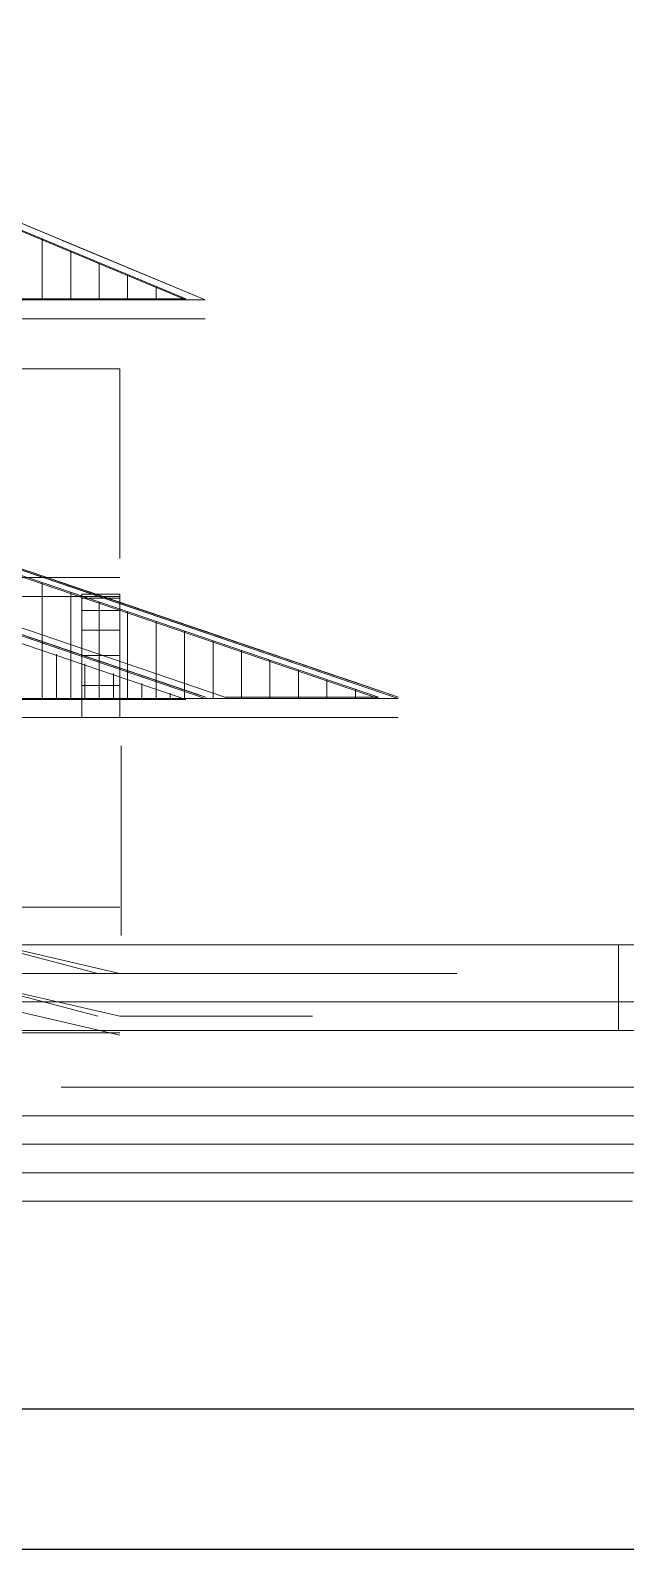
# Model space of a CAD drawing. Header units: millimetres. Extents: x -113526 to 211532, y -79714 to 28306.
# Drawn here: x 84591 to 85676, y -17174 to -14403 of the extents above; entities that cross this region are included whole.
import ezdxf

# ---------------------------------------------------------------- set-up
doc = ezdxf.new("R2010")
doc.units = ezdxf.units.MM
doc.layers.add('填充图样', color=38, linetype='Continuous')

msp = doc.modelspace()

# ---------------------------------------------------------------- linework, layer by layer
at = {"color": 250}
msp.add_line((87797.4, -16917.6), (64799, -16917.6), dxfattribs=at)
at = {"color": 4}
msp.add_line((88053.4, -17173.6), (64160, -17173.6), dxfattribs=at)
at = {"layer": '填充图样', "lineweight": 5, "extrusion": (2e-16, 1, -2e-16)}
for p, q in [((84910.1, -14894.7, 12168.4), (83730.6, -14403.2, 13347.9)), ((84910.1, -14894.7, 14527.5), (83730.6, -14403.2, 13347.9)), ((84910.1, -14929.3, 14527.5), (83560.8, -14929.3, 14527.5)), ((84910.1, -14929.3, 12168.4), (83898.1, -14929.3, 12168.4)), ((84910.1, -14929.3, 12168.4), (84910.1, -14929.3, 14527.5)), ((84754.4, -15020.1, 14371.8), (83405.1, -15020.1, 14371.8)), ((84754.4, -15020.1, 12324.1), (83742.5, -15020.1, 12324.1)), ((84754.4, -15020.1, 12324.1), (84754.4, -15020.1, 14371.8)), ((84910.1, -15621.3, 2948.1), (83742.5, -15223.4, 4127.7)), ((84093.8, -15223.4, 4127.7), (85261.5, -15621.3, 2948.1)), ((83405.1, -15400.7, 14371.8), (84754.4, -15400.7, 14371.8)), ((84754.4, -15400.7, 12324.1), (83742.5, -15400.7, 12324.1)), ((84754.4, -15400.7, 14371.8), (84754.4, -15400.7, 12324.1)), ((84754.4, -15435.3, 14371.8), (83405.1, -15435.3, 14371.8)), ((84754.4, -15435.3, 12324.1), (83742.5, -15435.3, 12324.1)), ((84754.4, -15435.3, 12324.1), (84754.4, -15435.3, 14371.8)), ((84910.1, -15655.9, 8343.2), (80527, -15655.9, 8343.2)), ((84754.4, -15655.9, 14371.8), (83405.1, -15655.9, 14371.8)), ((84079.8, -15655.9, 12324.1), (84754.4, -15655.9, 12324.1)), ((84417.1, -15655.9, 2948.1), (85261.5, -15655.9, 2948.1)), ((84754.4, -15655.9, 12324.1), (84754.4, -15655.9, 12517.6)), ((84754.4, -15655.9, 14371.8), (84754.4, -15655.9, 14178.3)), ((84754.4, -15655.9, 13728.5), (84754.4, -15655.9, 13572.8)), ((84754.4, -15655.9, 12967.4), (84754.4, -15655.9, 13123)), ((84910.1, -15655.9, 8343.2), (84910.1, -15655.9, 5307.2)), ((84910.1, -15655.9, 5307.2), (85261.5, -15655.9, 5307.2)), ((85261.5, -15655.9, 5307.2), (85261.5, -15655.9, 2948.1)), ((84754.4, -16001.8, 14371.8), (83405.1, -16001.8, 14371.8)), ((84079.8, -16001.8, 12324.1), (84754.4, -16001.8, 12324.1)), ((84754.4, -16001.8, 12517.6), (84685.2, -16001.8, 12517.6)), ((84754.4, -16001.8, 14178.3), (84685.2, -16001.8, 14178.3)), ((84754.4, -16001.8, 13123), (84685.2, -16001.8, 13123)), ((84754.4, -16001.8, 12967.4), (84685.2, -16001.8, 12967.4)), ((84754.4, -16001.8, 13728.5), (84685.2, -16001.8, 13728.5)), ((84754.4, -16001.8, 13572.8), (84685.2, -16001.8, 13572.8)), ((84754.4, -16001.8, 12324.1), (84754.4, -16001.8, 12517.6)), ((84754.4, -16001.8, 14371.8), (84754.4, -16001.8, 14178.3)), ((84754.4, -16001.8, 13728.5), (84754.4, -16001.8, 13572.8)), ((84754.4, -16001.8, 12967.4), (84754.4, -16001.8, 13123)), ((85136.1, -16071, 14909), (83102.4, -16071, 14909)), ((85136.1, -16071, 15220.4), (83497, -16071, 15220.4)), ((84685.2, -16071, 12393.3), (84581.4, -16071, 12393.3)), ((84754.4, -16071, 12324.1), (84581.4, -16071, 12324.1)), ((84685.2, -16071, 14302.6), (84581.4, -16071, 14302.6)), ((84754.4, -16071, 14371.8), (84581.4, -16071, 14371.8)), ((84685.2, -16071, 12393.3), (84685.2, -16071, 12517.6)), ((84754.4, -16071, 12517.6), (84685.2, -16071, 12517.6)), ((84685.2, -16071, 14302.6), (84685.2, -16071, 14178.3)), ((84754.4, -16071, 14178.3), (84685.2, -16071, 14178.3)), ((84685.2, -16071, 12967.4), (84685.2, -16071, 13123)), ((84685.2, -16071, 13728.5), (84685.2, -16071, 13572.8)), ((84754.4, -16071, 12967.4), (84685.2, -16071, 12967.4)), ((84754.4, -16071, 13123), (84685.2, -16071, 13123)), ((84754.4, -16071, 13572.8), (84685.2, -16071, 13572.8)), ((84754.4, -16071, 13728.5), (84685.2, -16071, 13728.5)), ((84745.8, -16071, 12508.9), (84745.8, -16071, 14186.9)), ((84745.8, -16071, 12508.9), (86429.8, -16071, 12508.9)), ((84745.8, -16071, 14186.9), (85663.5, -16071, 14186.9)), ((84754.4, -16071, 12324.1), (84754.4, -16071, 12517.6)), ((84754.4, -16071, 14371.8), (84754.4, -16071, 14178.3)), ((84754.4, -16071, 12967.4), (84754.4, -16071, 13123)), ((84754.4, -16071, 13728.5), (84754.4, -16071, 13572.8)), ((85663.5, -16071, 14186.9), (85663.5, -16071, 14381.6)), ((85663.5, -16226.7, 16058.7), (85663.5, -16071, 15747.8)), ((84754.4, -16122.9, 8187.5), (80682.7, -16122.9, 8187.5)), ((84754.4, -16122.9, 8187.5), (82987.8, -16122.9, 8187.5)), ((84417.1, -16122.9, 2131.8), (84714.4, -16200.8, 2131.8)), ((84417.1, -16122.9, 2091.8), (84754.4, -16200.8, 2091.8)), ((84945, -16122.9, 16740.5), (84544.3, -16122.9, 16660.3)), ((84754.4, -16122.9, 8187.5), (84754.4, -16122.9, 5151.5)), ((84754.4, -16122.9, 8187.5), (84754.4, -16122.9, 3103.8)), ((85196.8, -16122.9, 16854.9), (84945, -16122.9, 16740.5)), ((85368.5, -16122.9, 17015.2), (85196.8, -16122.9, 16854.9)), ((85357.1, -16122.9, 17965.3), (85368.5, -16122.9, 17496)), ((85368.5, -16122.9, 17496), (85368.5, -16122.9, 17015.2)), ((84372.4, -16174.8, 8704.6), (84887.5, -16174.8, 8922.1)), ((84417.1, -16157.5, 2091.8), (84754.4, -16235.4, 2091.8)), ((84887.5, -16174.8, 8922.1), (85311.1, -16174.8, 9128.1)), ((85311.1, -16174.8, 9128.1), (85883.5, -16174.8, 9437.2)), ((84714.4, -16200.8, 3103.8), (84714.4, -16200.8, 2131.8)), ((84754.4, -16200.8, 3103.8), (84754.4, -16200.8, 2091.8)), ((84754.4, -16200.8, 3103.8), (85036.6, -16200.8, 3103.8)), ((84754.4, -16200.8, 3143.8), (85036.6, -16200.8, 3143.8)), ((84754.4, -16200.8, 3103.8), (85105.8, -16200.8, 3103.8)), ((84754.4, -16200.8, 5111.5), (85036.6, -16200.8, 5111.5)), ((84754.4, -16200.8, 5151.5), (85036.6, -16200.8, 5151.5)), ((85036.6, -16200.8, 5151.5), (85036.6, -16200.8, 4918)), ((85036.6, -16200.8, 3818.1), (85036.6, -16200.8, 3337.3)), ((85036.6, -16200.8, 3337.3), (85105.8, -16200.8, 3337.3)), ((85036.6, -16200.8, 3103.8), (85105.8, -16200.8, 3103.8)), ((85036.6, -16200.8, 3103.8), (85036.6, -16200.8, 3337.3)), ((85036.6, -16200.8, 4368.1), (85036.6, -16200.8, 3887.3)), ((85036.6, -16200.8, 4918), (85036.6, -16200.8, 4437.2)), ((85036.6, -16200.8, 4918), (85105.8, -16200.8, 4918)), ((85036.6, -16200.8, 3818.1), (85036.6, -16200.8, 3887.3)), ((85036.6, -16200.8, 3818.1), (85105.8, -16200.8, 3818.1)), ((85036.6, -16200.8, 3887.3), (85105.8, -16200.8, 3887.3)), ((85036.6, -16200.8, 4437.2), (85036.6, -16200.8, 4368.1)), ((85036.6, -16200.8, 4368.1), (85105.8, -16200.8, 4368.1)), ((85036.6, -16200.8, 4437.2), (85105.8, -16200.8, 4437.2)), ((85036.6, -16200.8, 5151.5), (85105.8, -16200.8, 5151.5)), ((85105.8, -16200.8, 5151.5), (85105.8, -16200.8, 4918)), ((85105.8, -16200.8, 3818.1), (85105.8, -16200.8, 3337.3)), ((85105.8, -16200.8, 3103.8), (85105.8, -16200.8, 3337.3)), ((85105.8, -16200.8, 4368.1), (85105.8, -16200.8, 3887.3)), ((85105.8, -16200.8, 4918), (85105.8, -16200.8, 4437.2)), ((85105.8, -16200.8, 3818.1), (85105.8, -16200.8, 3887.3)), ((85105.8, -16200.8, 4437.2), (85105.8, -16200.8, 4368.1)), ((77822.5, -16226.7, 17503.9), (85146.5, -16226.7, 17503.9)), ((77846, -16226.7, 17529.8), (85147, -16226.7, 17529.8)), ((84417.1, -16231, 3103.8), (84754.4, -16231, 3103.8)), ((85137.9, -16226.7, 16102.7), (84749.9, -16226.7, 16102.7)), ((85137.9, -16226.7, 16076.7), (84749.9, -16226.7, 16076.7)), ((84754.4, -16235.4, 3103.8), (84754.4, -16235.4, 2091.8)), ((84647.3, -16330.5, 163.9), (85528.8, -16330.5, 461.6)), ((85528.8, -16330.5, 461.6), (86458.4, -16330.5, 1011.1)), ((84441.3, -16382.4, -1370.1), (84670.2, -16382.4, -1301.4)), ((84670.2, -16382.4, -1301.4), (84681.7, -16382.4, -1106.8)), ((84681.7, -16382.4, -1106.8), (84716, -16382.4, -465.7)), ((84716, -16382.4, -465.7), (84979.3, -16382.4, -122.3)), ((84979.3, -16382.4, -122.3), (85517.3, -16382.4, -7.8)), ((85517.3, -16382.4, -7.8), (86169.8, -16382.4, 335.6)), ((86806.5, -16434.3, -1618.2), (78091.6, -16434.3, -1618.2)), ((84046.1, -16434.3, -355.5), (84997.4, -16434.3, -1306.9)), ((84311.4, -16434.3, -2266.9), (84931.8, -16434.3, -2392.5)), ((84976.6, -16434.3, -2733.1), (84311.6, -16434.3, -3063.8)), ((84314, -16434.3, -2241), (84936.9, -16434.3, -2367)), ((84988.2, -16434.3, -2756.4), (84337.6, -16434.3, -3079.9)), ((84487, -16434.3, -2331.7), (84841.9, -16434.3, -1461.7)), ((84841.9, -16434.3, -1461.7), (85196.8, -16434.3, -900.7)), ((86806.5, -16434.3, -1306.9), (84997.4, -16434.3, -1306.9)), ((85196.8, -16434.3, -900.7), (85597.5, -16434.3, -648.9)), ((85597.5, -16434.3, -648.9), (86078.3, -16434.3, -259.6)), ((84464.1, -16486.2, -3327.6), (85151, -16486.2, -2869.7)), ((85151, -16486.2, -2869.7), (85975.2, -16486.2, -2411.8)), ((84406.9, -16538.1, -4941.8), (84979.3, -16538.1, -4621.2)), ((84979.3, -16538.1, -4621.2), (85689, -16538.1, -4380.8))]:
    msp.add_line(p, q, dxfattribs=at)
at = {"layer": '填充图样', "lineweight": 5, "extrusion": (5e-16, 0.923077, 0.384615)}
for p, q in [((84874.8, -14892.7, 14528.3), (83719.2, -14411.2, 13372.7)), ((84612.8, -14892.7, 14528.3), (84612.8, -14783.5, 14266.3)), ((84664.7, -14892.7, 14528.3), (84664.7, -14805.2, 14318.2)), ((84716.6, -14892.7, 14528.3), (84716.6, -14826.8, 14370.1)), ((84768.5, -14892.7, 14528.3), (84768.5, -14848.4, 14422)), ((84820.4, -14892.7, 14528.3), (84820.4, -14870, 14473.9)), ((83596.1, -14892.7, 14528.3), (84874.8, -14892.7, 14528.3)), ((84872.3, -14892.7, 14528.3), (84872.3, -14891.7, 14525.8))]:
    msp.add_line(p, q, dxfattribs=at)
at = {"layer": '填充图样', "lineweight": 5, "extrusion": (-3e-16, 0.923077, -0.384615)}
for p, q in [((84874.8, -14894.7, 12168.4), (83719.2, -14413.2, 13324)), ((84612.8, -14894.7, 12168.4), (84612.8, -14785.5, 12430.4)), ((84664.7, -14894.7, 12168.4), (84664.7, -14807.2, 12378.5)), ((84716.6, -14894.7, 12168.4), (84716.6, -14828.8, 12326.6)), ((84768.5, -14894.7, 12168.4), (84768.5, -14850.4, 12274.7)), ((84820.4, -14894.7, 12168.4), (84820.4, -14872, 12222.8)), ((83933.5, -14894.7, 12168.4), (84874.8, -14894.7, 12168.4)), ((84872.3, -14894.7, 12168.4), (84872.3, -14893.7, 12170.9))]:
    msp.add_line(p, q, dxfattribs=at)
at = {"layer": '填充图样', "lineweight": 5, "extrusion": (0.384615, 0.923077, -3e-16)}
for p, q in [((84910.1, -14894.7, 13347.9), (83765.9, -14417.9, 13347.9)), ((83765.9, -14417.9, 13347.9), (84910.1, -14894.7, 12203.7)), ((84910.1, -14894.7, 14492.2), (83765.9, -14417.9, 13347.9)), ((84910.1, -14894.7, 13399.8), (83817.8, -14439.6, 13399.8)), ((84910.1, -14894.7, 13296), (83817.8, -14439.6, 13296)), ((84910.1, -14894.7, 13451.7), (83869.7, -14461.2, 13451.7)), ((84910.1, -14894.7, 13244.1), (83869.7, -14461.2, 13244.1)), ((84910.1, -14894.7, 13192.2), (83921.6, -14482.8, 13192.2)), ((84910.1, -14894.7, 13503.6), (83921.6, -14482.8, 13503.6)), ((84910.1, -14894.7, 13140.3), (83973.5, -14504.4, 13140.3)), ((84910.1, -14894.7, 13555.5), (83973.5, -14504.4, 13555.5)), ((84910.1, -14894.7, 13088.5), (84025.4, -14526.1, 13088.5)), ((84910.1, -14894.7, 13607.4), (84025.4, -14526.1, 13607.4)), ((84910.1, -14894.7, 13036.6), (84077.2, -14547.7, 13036.6)), ((84910.1, -14894.7, 13659.3), (84077.2, -14547.7, 13659.3)), ((84910.1, -14894.7, 12984.7), (84129.1, -14569.3, 12984.7)), ((84910.1, -14894.7, 13711.2), (84129.1, -14569.3, 13711.2)), ((84910.1, -14894.7, 12932.8), (84181, -14590.9, 12932.8)), ((84910.1, -14894.7, 13763.1), (84181, -14590.9, 13763.1)), ((84910.1, -14894.7, 12880.9), (84232.9, -14612.6, 12880.9)), ((84910.1, -14894.7, 13815), (84232.9, -14612.6, 13815)), ((84910.1, -14894.7, 12829), (84284.8, -14634.2, 12829)), ((84910.1, -14894.7, 13866.9), (84284.8, -14634.2, 13866.9)), ((84910.1, -14894.7, 13918.8), (84336.7, -14655.8, 13918.8)), ((84910.1, -14894.7, 12777.1), (84336.7, -14655.8, 12777.1)), ((84910.1, -14894.7, 13970.7), (84388.6, -14677.4, 13970.7)), ((84910.1, -14894.7, 12725.2), (84388.6, -14677.4, 12725.2)), ((84910.1, -14894.7, 14022.6), (84440.5, -14699, 14022.6)), ((84910.1, -14894.7, 12673.3), (84440.5, -14699, 12673.3)), ((84910.1, -14894.7, 12621.4), (84492.4, -14720.7, 12621.4)), ((84910.1, -14894.7, 14074.5), (84492.4, -14720.7, 14074.5)), ((84910.1, -14894.7, 12569.5), (84544.3, -14742.3, 12569.5)), ((84910.1, -14894.7, 14126.4), (84544.3, -14742.3, 14126.4)), ((84910.1, -14894.7, 12517.6), (84596.2, -14763.9, 12517.6)), ((84910.1, -14894.7, 14178.3), (84596.2, -14763.9, 14178.3)), ((84910.1, -14894.7, 12465.7), (84648.1, -14785.5, 12465.7)), ((84910.1, -14894.7, 14230.2), (84648.1, -14785.5, 14230.2)), ((84910.1, -14894.7, 12413.8), (84700, -14807.2, 12413.8)), ((84910.1, -14894.7, 14282.1), (84700, -14807.2, 14282.1)), ((84910.1, -14894.7, 12361.9), (84751.9, -14828.8, 12361.9)), ((84910.1, -14894.7, 14334), (84751.9, -14828.8, 14334)), ((84910.1, -14894.7, 12310), (84803.8, -14850.4, 12310)), ((84910.1, -14894.7, 14385.9), (84803.8, -14850.4, 14385.9)), ((84910.1, -14894.7, 12258.1), (84855.7, -14872, 12258.1)), ((84910.1, -14894.7, 14437.8), (84855.7, -14872, 14437.8)), ((84910.1, -14894.7, 12206.2), (84907.6, -14893.7, 12206.2)), ((84910.1, -14894.7, 14489.7), (84907.6, -14893.7, 14489.7)), ((84910.1, -14894.7, 12203.7), (84910.1, -14894.7, 14492.2))]:
    msp.add_line(p, q, dxfattribs=at)
at = {"layer": '填充图样', "lineweight": 5, "extrusion": (-1, 2e-16, 1.49e-14)}
for p, q in [((84754.4, -15020.1, 12976), (84754.4, -15020.1, 12803)), ((84754.4, -15020.1, 12803), (84754.4, -15366.1, 12803)), ((84754.4, -15020.1, 12816), (84754.4, -15366.1, 12816)), ((84754.4, -15020.1, 12768.4), (84754.4, -15020.1, 12595.4)), ((84754.4, -15279.6, 12681.9), (84754.4, -15020.1, 12681.9)), ((84754.4, -15366.1, 12768.4), (84754.4, -15020.1, 12768.4)), ((84754.4, -15020.1, 12595.4), (84754.4, -15366.1, 12595.4)), ((84754.4, -15366.1, 12755.4), (84754.4, -15020.1, 12755.4)), ((84754.4, -15020.1, 12608.4), (84754.4, -15366.1, 12608.4)), ((84754.4, -15020.1, 13892.8), (84754.4, -15020.1, 13719.9)), ((84754.4, -15279.6, 13806.4), (84754.4, -15020.1, 13806.4)), ((84754.4, -15020.1, 14100.4), (84754.4, -15020.1, 13927.4)), ((84754.4, -15279.6, 14013.9), (84754.4, -15020.1, 14013.9)), ((84754.4, -15279.6, 13244.1), (84754.4, -15020.1, 13244.1)), ((84754.4, -15020.1, 13538.2), (84754.4, -15020.1, 13365.2)), ((84754.4, -15279.6, 13451.7), (84754.4, -15020.1, 13451.7)), ((84754.4, -15279.6, 12889.5), (84754.4, -15020.1, 12889.5)), ((84754.4, -15020.1, 13330.6), (84754.4, -15020.1, 13157.6)), ((84754.4, -15366.1, 13892.8), (84754.4, -15020.1, 13892.8)), ((84754.4, -15020.1, 13719.9), (84754.4, -15366.1, 13719.9)), ((84754.4, -15366.1, 13879.9), (84754.4, -15020.1, 13879.9)), ((84754.4, -15020.1, 13732.8), (84754.4, -15366.1, 13732.8)), ((84754.4, -15366.1, 14100.4), (84754.4, -15020.1, 14100.4)), ((84754.4, -15020.1, 13927.4), (84754.4, -15366.1, 13927.4)), ((84754.4, -15366.1, 14087.5), (84754.4, -15020.1, 14087.5)), ((84754.4, -15020.1, 13940.4), (84754.4, -15366.1, 13940.4)), ((84754.4, -15366.1, 13330.6), (84754.4, -15020.1, 13330.6)), ((84754.4, -15020.1, 13157.6), (84754.4, -15366.1, 13157.6)), ((84754.4, -15366.1, 13317.7), (84754.4, -15020.1, 13317.7)), ((84754.4, -15020.1, 13170.6), (84754.4, -15366.1, 13170.6)), ((84754.4, -15366.1, 12976), (84754.4, -15020.1, 12976)), ((84754.4, -15366.1, 12963), (84754.4, -15020.1, 12963)), ((84754.4, -15366.1, 13538.2), (84754.4, -15020.1, 13538.2)), ((84754.4, -15020.1, 13365.2), (84754.4, -15366.1, 13365.2)), ((84754.4, -15366.1, 13525.2), (84754.4, -15020.1, 13525.2)), ((84754.4, -15020.1, 13378.2), (84754.4, -15366.1, 13378.2)), ((84754.4, -15033.1, 12976), (84754.4, -15033.1, 12803)), ((84754.4, -15033.1, 12768.4), (84754.4, -15033.1, 12595.4)), ((84754.4, -15033.1, 13892.8), (84754.4, -15033.1, 13719.9)), ((84754.4, -15033.1, 14100.4), (84754.4, -15033.1, 13927.4)), ((84754.4, -15033.1, 13538.2), (84754.4, -15033.1, 13365.2)), ((84754.4, -15033.1, 13330.6), (84754.4, -15033.1, 13157.6)), ((84754.4, -15266.6, 12803), (84754.4, -15266.6, 12976)), ((84754.4, -15266.6, 12595.4), (84754.4, -15266.6, 12768.4)), ((84754.4, -15266.6, 13719.9), (84754.4, -15266.6, 13892.8)), ((84754.4, -15266.6, 13927.4), (84754.4, -15266.6, 14100.4)), ((84754.4, -15266.6, 13365.2), (84754.4, -15266.6, 13538.2)), ((84754.4, -15266.6, 13157.6), (84754.4, -15266.6, 13330.6)), ((84754.4, -15279.6, 12803), (84754.4, -15279.6, 12976)), ((84754.4, -15279.6, 12595.4), (84754.4, -15279.6, 12768.4)), ((84754.4, -15279.6, 13719.9), (84754.4, -15279.6, 13892.8)), ((84754.4, -15279.6, 13927.4), (84754.4, -15279.6, 14100.4)), ((84754.4, -15279.6, 13365.2), (84754.4, -15279.6, 13538.2)), ((84754.4, -15279.6, 13157.6), (84754.4, -15279.6, 13330.6)), ((84754.4, -15353.1, 12803), (84754.4, -15353.1, 12976)), ((84754.4, -15353.1, 12595.4), (84754.4, -15353.1, 12768.4)), ((84754.4, -15353.1, 13719.9), (84754.4, -15353.1, 13892.8)), ((84754.4, -15353.1, 13927.4), (84754.4, -15353.1, 14100.4)), ((84754.4, -15353.1, 13365.2), (84754.4, -15353.1, 13538.2)), ((84754.4, -15353.1, 13157.6), (84754.4, -15353.1, 13330.6)), ((84754.4, -15366.1, 12803), (84754.4, -15366.1, 12976)), ((84754.4, -15366.1, 12595.4), (84754.4, -15366.1, 12768.4)), ((84754.4, -15366.1, 13719.9), (84754.4, -15366.1, 13892.8)), ((84754.4, -15366.1, 13927.4), (84754.4, -15366.1, 14100.4)), ((84754.4, -15366.1, 13365.2), (84754.4, -15366.1, 13538.2)), ((84754.4, -15366.1, 13157.6), (84754.4, -15366.1, 13330.6))]:
    msp.add_line(p, q, dxfattribs=at)
at = {"layer": '填充图样', "lineweight": 5, "extrusion": (-2e-16, -0.946559, -0.322531)}
for p, q in [((84874.4, -15623.3, 8342.5), (83731.3, -15233.8, 7199.4)), ((84638.7, -15621.1, 8342.5), (84638.7, -15540.8, 8106.8)), ((84690.6, -15621.1, 8342.5), (84690.6, -15558.5, 8158.7)), ((84742.5, -15621.1, 8342.5), (84742.5, -15576.2, 8210.6)), ((84794.4, -15621.1, 8342.5), (84794.4, -15593.9, 8262.5)), ((80562.8, -15623.3, 8342.5), (84874.4, -15623.3, 8342.5)), ((84846.3, -15621.1, 8342.5), (84846.3, -15611.6, 8314.4))]:
    msp.add_line(p, q, dxfattribs=at)
at = {"layer": '填充图样', "lineweight": 5, "extrusion": (0.322531, 0.946559, -2e-16)}
for p, q in [((84910.8, -15619.2, 6059.7), (83743.1, -15221.3, 6059.7)), ((84910.8, -15619.2, 6111.6), (83743.1, -15221.3, 6111.6)), ((84910.8, -15619.2, 6163.5), (83743.1, -15221.3, 6163.5)), ((84910.8, -15619.2, 6215.4), (83743.1, -15221.3, 6215.4)), ((84910.8, -15619.2, 6267.3), (83743.1, -15221.3, 6267.3)), ((84910.8, -15619.2, 6319.2), (83743.1, -15221.3, 6319.2)), ((84910.8, -15619.2, 6371.1), (83743.1, -15221.3, 6371.1)), ((84910.8, -15619.2, 6423), (83743.1, -15221.3, 6423)), ((84910.8, -15619.2, 6007.8), (83743.1, -15221.3, 6007.8)), ((84910.8, -15619.2, 6474.9), (83743.1, -15221.3, 6474.9)), ((84910.8, -15619.2, 6526.8), (83743.1, -15221.3, 6526.8)), ((84910.8, -15619.2, 6578.7), (83743.1, -15221.3, 6578.7)), ((84910.8, -15619.2, 6630.6), (83743.1, -15221.3, 6630.6)), ((84910.8, -15619.2, 6682.5), (83743.1, -15221.3, 6682.5)), ((84910.8, -15619.2, 6734.4), (83743.1, -15221.3, 6734.4)), ((84910.8, -15619.2, 6786.3), (83743.1, -15221.3, 6786.3)), ((84910.8, -15619.2, 6838.2), (83743.1, -15221.3, 6838.2)), ((84910.8, -15619.2, 6890.1), (83743.1, -15221.3, 6890.1)), ((84910.8, -15619.2, 6942), (83743.1, -15221.3, 6942)), ((84910.8, -15619.2, 6993.9), (83743.1, -15221.3, 6993.9)), ((84910.8, -15619.2, 7045.8), (83743.1, -15221.3, 7045.8)), ((84910.8, -15619.2, 7097.7), (83743.1, -15221.3, 7097.7)), ((83743.1, -15221.3, 7139.8), (84910.8, -15619.2, 8307.4)), ((84644.1, -15528.3, 5073.7), (83743.1, -15221.3, 5073.7)), ((84592.7, -15510.8, 5021.8), (83743.1, -15221.3, 5021.8)), ((84695.5, -15545.8, 5125.6), (83743.1, -15221.3, 5125.6)), ((84746.8, -15563.3, 5177.5), (83743.1, -15221.3, 5177.5)), ((84798.2, -15580.8, 5229.4), (83743.1, -15221.3, 5229.4)), ((84849.6, -15598.4, 5281.3), (83743.1, -15221.3, 5281.3)), ((84901, -15615.9, 5333.2), (83743.1, -15221.3, 5333.2)), ((84910.8, -15619.2, 5385.1), (83743.1, -15221.3, 5385.1)), ((84910.8, -15619.2, 5437), (83743.1, -15221.3, 5437)), ((84910.8, -15619.2, 5488.9), (83743.1, -15221.3, 5488.9)), ((84910.8, -15619.2, 5540.8), (83743.1, -15221.3, 5540.8)), ((84910.8, -15619.2, 5592.7), (83743.1, -15221.3, 5592.7)), ((84910.8, -15619.2, 5644.6), (83743.1, -15221.3, 5644.6)), ((84910.8, -15619.2, 5696.5), (83743.1, -15221.3, 5696.5)), ((84910.8, -15619.2, 5748.4), (83743.1, -15221.3, 5748.4)), ((84910.8, -15619.2, 5800.2), (83743.1, -15221.3, 5800.2)), ((84910.8, -15619.2, 5852.1), (83743.1, -15221.3, 5852.1)), ((84910.8, -15619.2, 5904), (83743.1, -15221.3, 5904)), ((84910.8, -15619.2, 5955.9), (83743.1, -15221.3, 5955.9)), ((84910.8, -15619.2, 5343.1), (83743.1, -15221.3, 4163.6)), ((84910.8, -15619.2, 7149.6), (83752.9, -15224.7, 7149.6)), ((85262.2, -15619.2, 4127.7), (84130.1, -15233.4, 4127.7)), ((84130.1, -15233.4, 4127.7), (85262.2, -15619.2, 2984)), ((85262.2, -15619.2, 5271.3), (84130.1, -15233.4, 4127.7)), ((84910.8, -15619.2, 7201.5), (83804.8, -15242.4, 7201.5)), ((84910.8, -15619.2, 7253.3), (83856.7, -15260, 7253.3)), ((85262.2, -15619.2, 4075.8), (84181.4, -15251, 4075.8)), ((85262.2, -15619.2, 4179.6), (84181.4, -15251, 4179.6)), ((84910.8, -15619.2, 7305.2), (83908.6, -15277.7, 7305.2)), ((85262.2, -15619.2, 4023.9), (84232.8, -15268.5, 4023.9)), ((85262.2, -15619.2, 4231.5), (84232.8, -15268.5, 4231.5)), ((85262.2, -15619.2, 3972), (84284.2, -15286, 3972)), ((85262.2, -15619.2, 4283.4), (84284.2, -15286, 4283.4)), ((84910.8, -15619.2, 7357.1), (83960.5, -15295.4, 7357.1)), ((84910.8, -15619.2, 7409), (84012.4, -15313.1, 7409)), ((85262.2, -15619.2, 3920.1), (84335.6, -15303.5, 3920.1)), ((85262.2, -15619.2, 4335.3), (84335.6, -15303.5, 4335.3)), ((84910.8, -15619.2, 7460.9), (84064.3, -15330.8, 7460.9)), ((85262.2, -15619.2, 3868.2), (84386.9, -15321, 3868.2)), ((85262.2, -15619.2, 4387.2), (84386.9, -15321, 4387.2)), ((85262.2, -15619.2, 3816.3), (84438.3, -15338.5, 3816.3)), ((85262.2, -15619.2, 4439), (84438.3, -15338.5, 4439)), ((84910.8, -15619.2, 7512.8), (84116.2, -15348.5, 7512.8)), ((84910.8, -15619.2, 7564.7), (84168.1, -15366.1, 7564.7)), ((85262.2, -15619.2, 3764.4), (84489.7, -15356, 3764.4)), ((85262.2, -15619.2, 4490.9), (84489.7, -15356, 4490.9)), ((85262.2, -15619.2, 3712.5), (84541.1, -15373.5, 3712.5)), ((85262.2, -15619.2, 4542.8), (84541.1, -15373.5, 4542.8)), ((84910.8, -15619.2, 7616.6), (84220, -15383.8, 7616.6)), ((84910.8, -15619.2, 7668.5), (84271.9, -15401.5, 7668.5)), ((85262.2, -15619.2, 3660.6), (84592.4, -15391, 3660.6)), ((85262.2, -15619.2, 4594.7), (84592.4, -15391, 4594.7)), ((84910.8, -15619.2, 7720.4), (84323.8, -15419.2, 7720.4)), ((85262.2, -15619.2, 4646.6), (84643.8, -15408.5, 4646.6)), ((85262.2, -15619.2, 3608.7), (84643.8, -15408.5, 3608.7)), ((85262.2, -15619.2, 4698.5), (84695.2, -15426, 4698.5)), ((85262.2, -15619.2, 3556.8), (84695.2, -15426, 3556.8)), ((84910.8, -15619.2, 7772.3), (84375.7, -15436.9, 7772.3)), ((84910.8, -15619.2, 7824.2), (84427.6, -15454.6, 7824.2)), ((85262.2, -15619.2, 4750.4), (84746.5, -15443.5, 4750.4)), ((85262.2, -15619.2, 3504.9), (84746.5, -15443.5, 3504.9)), ((84910.8, -15619.2, 7876.1), (84479.5, -15472.2, 7876.1)), ((85262.2, -15619.2, 3453), (84797.9, -15461, 3453)), ((85262.2, -15619.2, 4802.3), (84797.9, -15461, 4802.3)), ((85262.2, -15619.2, 3401.1), (84849.3, -15478.5, 3401.1)), ((85262.2, -15619.2, 4854.2), (84849.3, -15478.5, 4854.2)), ((84910.8, -15619.2, 7928), (84531.4, -15489.9, 7928)), ((84910.8, -15619.2, 7979.9), (84583.3, -15507.6, 7979.9)), ((85262.2, -15619.2, 3349.2), (84900.7, -15496, 3349.2)), ((85262.2, -15619.2, 4906.1), (84900.7, -15496, 4906.1)), ((85262.2, -15619.2, 3297.3), (84952, -15513.5, 3297.3)), ((85262.2, -15619.2, 4958), (84952, -15513.5, 4958)), ((84910.8, -15619.2, 8031.8), (84635.2, -15525.3, 8031.8)), ((85262.2, -15619.2, 3245.4), (85003.4, -15531, 3245.4)), ((85262.2, -15619.2, 5009.9), (85003.4, -15531, 5009.9)), ((84910.8, -15619.2, 8083.7), (84687.1, -15543, 8083.7)), ((84910.8, -15619.2, 8135.6), (84739, -15560.7, 8135.6)), ((85262.2, -15619.2, 3193.5), (85054.8, -15548.5, 3193.5)), ((85262.2, -15619.2, 5061.8), (85054.8, -15548.5, 5061.8)), ((85262.2, -15619.2, 3141.6), (85106.2, -15566, 3141.6)), ((85262.2, -15619.2, 5113.7), (85106.2, -15566, 5113.7)), ((84910.8, -15619.2, 8187.5), (84790.9, -15578.3, 8187.5)), ((84910.8, -15619.2, 8239.4), (84842.8, -15596, 8239.4)), ((85262.2, -15619.2, 3089.7), (85157.5, -15583.5, 3089.7)), ((85262.2, -15619.2, 5165.6), (85157.5, -15583.5, 5165.6)), ((84910.8, -15619.2, 8291.3), (84894.7, -15613.7, 8291.3)), ((84910.8, -15619.2, 8307.4), (84910.8, -15619.2, 5343.1)), ((85262.2, -15619.2, 3037.8), (85208.9, -15601.1, 3037.8)), ((85262.2, -15619.2, 5217.5), (85208.9, -15601.1, 5217.5)), ((85262.2, -15619.2, 2985.9), (85260.3, -15618.6, 2985.9)), ((85262.2, -15619.2, 5269.4), (85260.3, -15618.6, 5269.4)), ((85262.2, -15619.2, 2984), (85262.2, -15619.2, 5271.3))]:
    msp.add_line(p, q, dxfattribs=at)
at = {"layer": '填充图样', "lineweight": 5, "extrusion": (-3e-16, 0.947548, 0.319613)}
for p, q in [((84945.7, -15619.2, 5307.9), (83802.4, -15229.6, 4152.9)), ((84082.6, -15229.6, 4152.9), (85225.9, -15619.2, 5307.9)), ((84612.8, -15505.8, 4971.6), (84612.8, -15410.3, 4688.6)), ((84664.7, -15523.5, 5024.1), (84664.7, -15428, 4741)), ((84716.6, -15541.1, 5076.5), (84716.6, -15445.7, 4793.4)), ((84768.5, -15558.8, 5128.9), (84768.5, -15463.3, 4845.8)), ((84820.4, -15576.5, 5181.3), (84820.4, -15481, 4898.3)), ((84872.3, -15594.2, 5233.8), (84872.3, -15498.7, 4950.7)), ((84924.2, -15611.9, 5286.2), (84924.2, -15516.4, 5003.1)), ((84976.1, -15619.2, 5307.9), (84976.1, -15534.1, 5055.5)), ((85028, -15619.2, 5307.9), (85028, -15551.8, 5108)), ((85079.9, -15619.2, 5307.9), (85079.9, -15569.4, 5160.4)), ((85131.8, -15619.2, 5307.9), (85131.8, -15587.1, 5212.8)), ((85225.9, -15619.2, 5307.9), (84945.7, -15619.2, 5307.9)), ((85183.7, -15619.2, 5307.9), (85183.7, -15604.8, 5265.2))]:
    msp.add_line(p, q, dxfattribs=at)
at = {"layer": '填充图样', "lineweight": 5, "extrusion": (2e-16, 0.947548, -0.319613)}
for p, q in [((85225.9, -15621.3, 2948.1), (84082.6, -15231.7, 4103.1)), ((84612.8, -15621.3, 2948.1), (84612.8, -15412.3, 3567.5)), ((84664.7, -15621.3, 2948.1), (84664.7, -15430, 3515.1)), ((84716.6, -15621.3, 2948.1), (84716.6, -15447.7, 3462.6)), ((84768.5, -15621.3, 2948.1), (84768.5, -15465.4, 3410.2)), ((84820.4, -15621.3, 2948.1), (84820.4, -15483.1, 3357.8)), ((84872.3, -15621.3, 2948.1), (84872.3, -15500.8, 3305.4)), ((84924.2, -15621.3, 2948.1), (84924.2, -15518.4, 3252.9)), ((84976.1, -15621.3, 2948.1), (84976.1, -15536.1, 3200.5)), ((85028, -15621.3, 2948.1), (85028, -15553.8, 3148.1)), ((85079.9, -15621.3, 2948.1), (85079.9, -15571.5, 3095.7)), ((85131.8, -15621.3, 2948.1), (85131.8, -15589.2, 3043.2)), ((85225.9, -15621.3, 2948.1), (84417.1, -15621.3, 2948.1)), ((85183.7, -15621.3, 2948.1), (85183.7, -15606.9, 2990.8))]:
    msp.add_line(p, q, dxfattribs=at)
at = {"layer": '填充图样', "lineweight": 5, "extrusion": (1, -4e-16, 2e-16)}
for p, q in [((84756.6, -15707.8, 3326.5), (84756.6, -15707.8, 3499.5)), ((84756.6, -15707.8, 3413), (84756.6, -15975.9, 3413)), ((84756.6, -16053.7, 3326.5), (84756.6, -15707.8, 3326.5)), ((84756.6, -15707.8, 4762.3), (84756.6, -15975.9, 4762.3)), ((84756.6, -15707.8, 4675.8), (84756.6, -15707.8, 4848.8)), ((84756.6, -15707.8, 4641.2), (84756.6, -16053.7, 4641.2)), ((84756.6, -15707.8, 4848.8), (84756.6, -16053.7, 4848.8)), ((84756.6, -16053.7, 4675.8), (84756.6, -15707.8, 4675.8)), ((84756.6, -15707.8, 4554.7), (84756.6, -15975.9, 4554.7)), ((84756.6, -15707.8, 4191.5), (84756.6, -15975.9, 4191.5)), ((84756.6, -15707.8, 3983.9), (84756.6, -15975.9, 3983.9)), ((84756.6, -15707.8, 3897.4), (84756.6, -15707.8, 4070.4)), ((84756.6, -15707.8, 3620.6), (84756.6, -15975.9, 3620.6)), ((84756.6, -15707.8, 3534.1), (84756.6, -15707.8, 3707.1)), ((84756.6, -15707.8, 4105), (84756.6, -15707.8, 4278)), ((84756.6, -16053.7, 4105), (84756.6, -15707.8, 4105)), ((84756.6, -15707.8, 4070.4), (84756.6, -16053.7, 4070.4)), ((84756.6, -16053.7, 3897.4), (84756.6, -15707.8, 3897.4)), ((84756.6, -15707.8, 3499.5), (84756.6, -16053.7, 3499.5)), ((84756.6, -15707.8, 3707.1), (84756.6, -16053.7, 3707.1)), ((84756.6, -16053.7, 3534.1), (84756.6, -15707.8, 3534.1)), ((84756.6, -15707.8, 4278), (84756.6, -16053.7, 4278)), ((84756.6, -16053.7, 4468.2), (84756.6, -15707.8, 4468.2)), ((84756.6, -15707.8, 4468.2), (84756.6, -15707.8, 4641.2)), ((84756.6, -15975.9, 6250), (84756.6, -15707.8, 6250)), ((84756.6, -15975.9, 6336.5), (84756.6, -15707.8, 6336.5)), ((84756.6, -15707.8, 6163.5), (84756.6, -15975.9, 6163.5)), ((84756.6, -15707.8, 6336.5), (84756.6, -15707.8, 6163.5)), ((84756.6, -15975.9, 5791.6), (84756.6, -15707.8, 5791.6)), ((84756.6, -15975.9, 5878.1), (84756.6, -15707.8, 5878.1)), ((84756.6, -15707.8, 5705.1), (84756.6, -15975.9, 5705.1)), ((84756.6, -15707.8, 5878.1), (84756.6, -15707.8, 5705.1)), ((84756.6, -15975.9, 5333.2), (84756.6, -15707.8, 5333.2)), ((84756.6, -15975.9, 5419.7), (84756.6, -15707.8, 5419.7)), ((84756.6, -15707.8, 5246.7), (84756.6, -15975.9, 5246.7)), ((84756.6, -15707.8, 5419.7), (84756.6, -15707.8, 5246.7)), ((84756.6, -15707.8, 7936.7), (84756.6, -15975.9, 7936.7)), ((84756.6, -15707.8, 7850.2), (84756.6, -15707.8, 8023.1)), ((84756.6, -15707.8, 7729.1), (84756.6, -15975.9, 7729.1)), ((84756.6, -15707.8, 7642.6), (84756.6, -15707.8, 7815.6)), ((84756.6, -15707.8, 8023.1), (84756.6, -16053.7, 8023.1)), ((84756.6, -16053.7, 7850.2), (84756.6, -15707.8, 7850.2)), ((84756.6, -15707.8, 7815.6), (84756.6, -16053.7, 7815.6)), ((84756.6, -16053.7, 7642.6), (84756.6, -15707.8, 7642.6)), ((84756.6, -15975.9, 6933.3), (84756.6, -15707.8, 6933.3)), ((84756.6, -15975.9, 7019.8), (84756.6, -15707.8, 7019.8)), ((84756.6, -15707.8, 6846.8), (84756.6, -15975.9, 6846.8)), ((84756.6, -15707.8, 7019.8), (84756.6, -15707.8, 6846.8)), ((84756.6, -15975.9, 7140.9), (84756.6, -15707.8, 7140.9)), ((84756.6, -15975.9, 7227.4), (84756.6, -15707.8, 7227.4)), ((84756.6, -15707.8, 7054.4), (84756.6, -15975.9, 7054.4)), ((84756.6, -15707.8, 7227.4), (84756.6, -15707.8, 7054.4)), ((84756.6, -15716.4, 3335.2), (84756.6, -15716.4, 3490.9)), ((84756.6, -16045.1, 3335.2), (84756.6, -15716.4, 3335.2)), ((84756.6, -15716.4, 4684.5), (84756.6, -15716.4, 4840.2)), ((84756.6, -15716.4, 4632.6), (84756.6, -16045.1, 4632.6)), ((84756.6, -16045.1, 4684.5), (84756.6, -15716.4, 4684.5)), ((84756.6, -15716.4, 4840.2), (84756.6, -16045.1, 4840.2)), ((84756.6, -15716.4, 3906), (84756.6, -15716.4, 4061.7)), ((84756.6, -15716.4, 3542.8), (84756.6, -15716.4, 3698.4)), ((84756.6, -15716.4, 4113.6), (84756.6, -15716.4, 4269.3)), ((84756.6, -16045.1, 4113.6), (84756.6, -15716.4, 4113.6)), ((84756.6, -16045.1, 3906), (84756.6, -15716.4, 3906)), ((84756.6, -15716.4, 4061.7), (84756.6, -16045.1, 4061.7)), ((84756.6, -15716.4, 3490.9), (84756.6, -16045.1, 3490.9)), ((84756.6, -16045.1, 3542.8), (84756.6, -15716.4, 3542.8)), ((84756.6, -15716.4, 3698.4), (84756.6, -16045.1, 3698.4)), ((84756.6, -15716.4, 4269.3), (84756.6, -16045.1, 4269.3)), ((84756.6, -16045.1, 4476.9), (84756.6, -15716.4, 4476.9)), ((84756.6, -15716.4, 4476.9), (84756.6, -15716.4, 4632.6)), ((84756.6, -15967.2, 6327.9), (84756.6, -15716.4, 6327.9)), ((84756.6, -15716.4, 6172.2), (84756.6, -15967.2, 6172.2)), ((84756.6, -15716.4, 6327.9), (84756.6, -15716.4, 6172.2)), ((84756.6, -15967.2, 5869.4), (84756.6, -15716.4, 5869.4)), ((84756.6, -15716.4, 5713.8), (84756.6, -15967.2, 5713.8)), ((84756.6, -15716.4, 5869.4), (84756.6, -15716.4, 5713.8)), ((84756.6, -15967.2, 5411), (84756.6, -15716.4, 5411)), ((84756.6, -15716.4, 5255.3), (84756.6, -15967.2, 5255.3)), ((84756.6, -15716.4, 5411), (84756.6, -15716.4, 5255.3)), ((84756.6, -15716.4, 7858.8), (84756.6, -15716.4, 8014.5)), ((84756.6, -15716.4, 7651.2), (84756.6, -15716.4, 7806.9)), ((84756.6, -16045.1, 7858.8), (84756.6, -15716.4, 7858.8)), ((84756.6, -15716.4, 8014.5), (84756.6, -16045.1, 8014.5)), ((84756.6, -16045.1, 7651.2), (84756.6, -15716.4, 7651.2)), ((84756.6, -15716.4, 7806.9), (84756.6, -16045.1, 7806.9)), ((84756.6, -15967.2, 7011.2), (84756.6, -15716.4, 7011.2)), ((84756.6, -15716.4, 6855.5), (84756.6, -15967.2, 6855.5)), ((84756.6, -15716.4, 7011.2), (84756.6, -15716.4, 6855.5)), ((84756.6, -15967.2, 7218.8), (84756.6, -15716.4, 7218.8)), ((84756.6, -15716.4, 7063.1), (84756.6, -15967.2, 7063.1)), ((84756.6, -15716.4, 7218.8), (84756.6, -15716.4, 7063.1)), ((84756.6, -15967.2, 6172.2), (84756.6, -15967.2, 6327.9)), ((84756.6, -15967.2, 5713.8), (84756.6, -15967.2, 5869.4)), ((84756.6, -15967.2, 5255.3), (84756.6, -15967.2, 5411)), ((84756.6, -15967.2, 6855.5), (84756.6, -15967.2, 7011.2)), ((84756.6, -15967.2, 7063.1), (84756.6, -15967.2, 7218.8)), ((84756.6, -15975.9, 3490.9), (84756.6, -15975.9, 3335.2)), ((84756.6, -15975.9, 4840.2), (84756.6, -15975.9, 4684.5)), ((84756.6, -15975.9, 4061.7), (84756.6, -15975.9, 3906)), ((84756.6, -15975.9, 3698.4), (84756.6, -15975.9, 3542.8)), ((84756.6, -15975.9, 4269.3), (84756.6, -15975.9, 4113.6)), ((84756.6, -15975.9, 4632.6), (84756.6, -15975.9, 4476.9)), ((84756.6, -15975.9, 6163.5), (84756.6, -15975.9, 6336.5)), ((84756.6, -15975.9, 5705.1), (84756.6, -15975.9, 5878.1)), ((84756.6, -15975.9, 5246.7), (84756.6, -15975.9, 5419.7)), ((84756.6, -15975.9, 8014.5), (84756.6, -15975.9, 7858.8)), ((84756.6, -15975.9, 7806.9), (84756.6, -15975.9, 7651.2)), ((84756.6, -15975.9, 6846.8), (84756.6, -15975.9, 7019.8)), ((84756.6, -15975.9, 7054.4), (84756.6, -15975.9, 7227.4)), ((84756.6, -16045.1, 3490.9), (84756.6, -16045.1, 3335.2)), ((84756.6, -16045.1, 4840.2), (84756.6, -16045.1, 4684.5)), ((84756.6, -16045.1, 4061.7), (84756.6, -16045.1, 3906)), ((84756.6, -16045.1, 3698.4), (84756.6, -16045.1, 3542.8)), ((84756.6, -16045.1, 4269.3), (84756.6, -16045.1, 4113.6)), ((84756.6, -16045.1, 4632.6), (84756.6, -16045.1, 4476.9)), ((84756.6, -16045.1, 8014.5), (84756.6, -16045.1, 7858.8)), ((84756.6, -16045.1, 7806.9), (84756.6, -16045.1, 7651.2)), ((84756.6, -16053.7, 3499.5), (84756.6, -16053.7, 3326.5)), ((84756.6, -16053.7, 4848.8), (84756.6, -16053.7, 4675.8)), ((84756.6, -16053.7, 4070.4), (84756.6, -16053.7, 3897.4)), ((84756.6, -16053.7, 3707.1), (84756.6, -16053.7, 3534.1)), ((84756.6, -16053.7, 4278), (84756.6, -16053.7, 4105)), ((84756.6, -16053.7, 4641.2), (84756.6, -16053.7, 4468.2)), ((84756.6, -16053.7, 8023.1), (84756.6, -16053.7, 7850.2)), ((84756.6, -16053.7, 7815.6), (84756.6, -16053.7, 7642.6))]:
    msp.add_line(p, q, dxfattribs=at)
at = {"layer": '填充图样', "lineweight": 5}
for p, q in [((84754.4, -16122.9, 3103.8), (85036.6, -16122.9, 3103.8)), ((84754.4, -16122.9, 5111.5), (85036.6, -16122.9, 5111.5))]:
    msp.add_line(p, q, dxfattribs=at)
at = {"layer": '填充图样', "lineweight": 5, "extrusion": (1, 1.5e-14, 4e-16)}
for p, q in [((85036.6, -16122.9, 3818.1), (85036.6, -16122.9, 3337.3)), ((85036.6, -16122.9, 4368.1), (85036.6, -16122.9, 3887.3)), ((85036.6, -16122.9, 4918), (85036.6, -16122.9, 4437.2))]:
    msp.add_line(p, q, dxfattribs=at)
at = {"layer": '填充图样', "lineweight": 5, "extrusion": (2.00043e-16, 1, -2e-16)}
msp.add_ellipse((85819.2, -16071, 15064.7), major_axis=(700.6, 0, 4.3), ratio=1, start_param=1.801028, end_param=2.923638, dxfattribs=at)
at = {"layer": '填充图样', "lineweight": 5, "extrusion": (1.99946e-16, 1, -2e-16)}
msp.add_ellipse((85819.2, -16071, 15064.7), major_axis=(-700.6, 0, 4.3), ratio=1, start_param=0.217954, end_param=1.340564, dxfattribs=at)
at = {"layer": '填充图样', "lineweight": 5, "extrusion": (1.99818e-16, 1, -2e-16)}
msp.add_ellipse((85819.2, -16071, 15064.7), major_axis=(389.2, 0, 0.6), ratio=1, start_param=3.143017286303008, end_param=9.426202593482593, dxfattribs=at)
at = {"layer": '填充图样', "lineweight": 5, "extrusion": (2.00066e-16, 1, -2e-16)}
msp.add_ellipse((84749.9, -16226.7, 15216.7), major_axis=(-885.9, 0, 5.1), ratio=1, start_param=0.77962, end_param=1.565018, dxfattribs=at)
at = {"layer": '填充图样', "lineweight": 5, "extrusion": (2.00001e-16, 1, -2e-16)}
msp.add_ellipse((84749.9, -16226.7, 15216.7), major_axis=(-860, 0, 2.7), ratio=1, start_param=0.782292, end_param=1.56769, dxfattribs=at)
at = {"layer": '填充图样', "lineweight": 5, "extrusion": (1.99973e-16, 1, -1.99989e-16)}
msp.add_ellipse((85140.1, -16226.7, 12936.6), major_axis=(-2940, 0, 1181.7), ratio=0.999069, start_param=1.188246, end_param=1.953348, dxfattribs=at)
at = {"layer": '填充图样', "lineweight": 5, "extrusion": (1.99995e-16, 1, -2e-16)}
msp.add_ellipse((85137.9, -16226.7, 12937), major_axis=(3139.7, 0, 3), ratio=1, start_param=-1.569837, end_param=-1.401642, dxfattribs=at)
at = {"layer": '填充图样', "lineweight": 5, "extrusion": (1.97933e-16, 1, -2.00126e-16)}
msp.add_ellipse((85160.1, -16226.7, 872.8), major_axis=(17.3, 0, 1), ratio=1, start_param=1.631521, end_param=4.773114, dxfattribs=at)
at = {"layer": '填充图样', "lineweight": 5, "extrusion": (1.99904e-16, 1, -2e-16)}
msp.add_ellipse((85173.2, -16226.7, 18155), major_axis=(-651.7, 0, 0.8), ratio=1, start_param=3.244849, end_param=4.752083, dxfattribs=at)
at = {"layer": '填充图样', "lineweight": 5, "extrusion": (2.00053e-16, 1, -2e-16)}
msp.add_ellipse((85173.2, -16226.7, 18155), major_axis=(625.7, 0, 1.9), ratio=1, start_param=0.10754, end_param=1.615615, dxfattribs=at)
at = {"layer": '填充图样', "lineweight": 5, "extrusion": (1.97934e-16, 1, -2.00126e-16)}
msp.add_ellipse((85160.1, -16226.7, 872.8), major_axis=(17.3, 0, 1), ratio=1, start_param=-1.510068, end_param=1.631525, dxfattribs=at)
at = {"layer": '填充图样', "lineweight": 5, "extrusion": (2.0029e-16, 1, -1.99997e-16)}
msp.add_ellipse((84895.7, -16434.3, -2570.5), major_axis=(181.6, 0, 1.6), ratio=1, start_param=-1.362377, end_param=1.118075, dxfattribs=at)
at = {"layer": '填充图样', "lineweight": 5, "extrusion": (2.00147e-16, 1, -1.99999e-16)}
msp.add_ellipse((84895.7, -16434.3, -2570.5), major_axis=(207.6, 0, 1.7), ratio=1, start_param=-1.363089, end_param=1.117364, dxfattribs=at)
at = {"layer": '填充图样', "lineweight": 5}
for points in [[(84910.1, -14894.7, 12168.4), (83730.6, -14403.2, 13347.9), (82718.6, -14403.2, 13347.9), (83898.1, -14894.7, 12168.4)], [(84910.1, -14894.7, 14527.5), (83730.6, -14403.2, 13347.9), (84910.1, -14894.7, 12168.4)], [(81694.7, -15223.4, 7175.5), (80527, -15621.3, 8343.2), (84910.1, -15621.3, 8343.2), (83742.5, -15223.4, 7175.5)], [(84910.1, -15621.3, 5307.2), (83742.5, -15223.4, 4127.7), (84093.8, -15223.4, 4127.7), (85261.5, -15621.3, 5307.2)], [(84910.1, -15621.3, 8343.2), (83742.5, -15223.4, 7175.5), (83742.5, -15223.4, 4127.7), (84910.1, -15621.3, 5307.2)], [(84093.8, -15223.4, 4127.7), (85261.5, -15621.3, 5307.2), (85261.5, -15621.3, 2948.1)], [(84754.4, -15431, 12742.5), (84754.4, -15438.6, 12684.3), (84685.2, -15438.6, 12684.3), (84685.2, -15431, 12742.5)], [(84754.4, -15438.6, 12800.7), (84754.4, -15431, 12742.5), (84685.2, -15431, 12742.5), (84685.2, -15438.6, 12800.7)], [(84754.4, -15438.6, 13406.1), (84754.4, -15431, 13347.9), (84685.2, -15431, 13347.9), (84685.2, -15438.6, 13406.1)], [(84754.4, -15431, 13347.9), (84754.4, -15438.6, 13289.7), (84685.2, -15438.6, 13289.7), (84685.2, -15431, 13347.9)], [(84754.4, -15438.6, 14011.6), (84754.4, -15431, 13953.4), (84685.2, -15431, 13953.4), (84685.2, -15438.6, 14011.6)], [(84754.4, -15431, 13953.4), (84754.4, -15438.6, 13895.2), (84685.2, -15438.6, 13895.2), (84685.2, -15431, 13953.4)], [(84754.4, -15461.1, 12854.9), (84754.4, -15438.6, 12800.7), (84685.2, -15438.6, 12800.7), (84685.2, -15461.1, 12854.9)], [(84754.4, -15438.6, 12684.3), (84754.4, -15461.1, 12630), (84685.2, -15461.1, 12630), (84685.2, -15438.6, 12684.3)], [(84754.4, -15461.1, 13460.4), (84754.4, -15438.6, 13406.1), (84685.2, -15438.6, 13406.1), (84685.2, -15461.1, 13460.4)], [(84754.4, -15438.6, 13289.7), (84754.4, -15461.1, 13235.5), (84685.2, -15461.1, 13235.5), (84685.2, -15438.6, 13289.7)], [(84754.4, -15461.1, 14065.8), (84754.4, -15438.6, 14011.6), (84685.2, -15438.6, 14011.6), (84685.2, -15461.1, 14065.8)], [(84754.4, -15438.6, 13895.2), (84754.4, -15461.1, 13840.9), (84685.2, -15461.1, 13840.9), (84685.2, -15438.6, 13895.2)], [(84754.4, -15496.8, 12901.5), (84754.4, -15461.1, 12854.9), (84685.2, -15461.1, 12854.9), (84685.2, -15496.8, 12901.5)], [(84754.4, -15461.1, 12630), (84754.4, -15496.8, 12583.5), (84685.2, -15496.8, 12583.5), (84685.2, -15461.1, 12630)], [(84754.4, -15461.1, 13235.5), (84754.4, -15496.8, 13188.9), (84685.2, -15496.8, 13188.9), (84685.2, -15461.1, 13235.5)], [(84754.4, -15496.8, 13507), (84754.4, -15461.1, 13460.4), (84685.2, -15461.1, 13460.4), (84685.2, -15496.8, 13507)], [(84754.4, -15496.8, 14112.4), (84754.4, -15461.1, 14065.8), (84685.2, -15461.1, 14065.8), (84685.2, -15496.8, 14112.4)], [(84754.4, -15461.1, 13840.9), (84754.4, -15496.8, 13794.4), (84685.2, -15496.8, 13794.4), (84685.2, -15461.1, 13840.9)], [(84754.4, -15496.8, 12583.5), (84754.4, -15543.4, 12547.7), (84685.2, -15543.4, 12547.7), (84685.2, -15496.8, 12583.5)], [(84754.4, -15496.8, 13188.9), (84754.4, -15543.4, 13153.2), (84685.2, -15543.4, 13153.2), (84685.2, -15496.8, 13188.9)], [(84754.4, -15543.4, 12937.2), (84754.4, -15496.8, 12901.5), (84685.2, -15496.8, 12901.5), (84685.2, -15543.4, 12937.2)], [(84754.4, -15543.4, 13542.7), (84754.4, -15496.8, 13507), (84685.2, -15496.8, 13507), (84685.2, -15543.4, 13542.7)], [(84754.4, -15543.4, 14148.1), (84754.4, -15496.8, 14112.4), (84685.2, -15496.8, 14112.4), (84685.2, -15543.4, 14148.1)], [(84754.4, -15496.8, 13794.4), (84754.4, -15543.4, 13758.6), (84685.2, -15543.4, 13758.6), (84685.2, -15496.8, 13794.4)], [(84754.4, -15543.4, 12547.7), (84754.4, -15597.7, 12525.3), (84685.2, -15597.7, 12525.3), (84685.2, -15543.4, 12547.7)], [(84754.4, -15543.4, 13153.2), (84754.4, -15597.7, 13130.7), (84685.2, -15597.7, 13130.7), (84685.2, -15543.4, 13153.2)], [(84754.4, -15597.7, 12959.7), (84754.4, -15543.4, 12937.2), (84685.2, -15543.4, 12937.2), (84685.2, -15597.7, 12959.7)], [(84754.4, -15597.7, 13565.2), (84754.4, -15543.4, 13542.7), (84685.2, -15543.4, 13542.7), (84685.2, -15597.7, 13565.2)], [(84754.4, -15543.4, 13758.6), (84754.4, -15597.7, 13736.2), (84685.2, -15597.7, 13736.2), (84685.2, -15543.4, 13758.6)], [(84754.4, -15597.7, 14170.6), (84754.4, -15543.4, 14148.1), (84685.2, -15543.4, 14148.1), (84685.2, -15597.7, 14170.6)], [(84754.4, -15597.7, 12525.3), (84754.4, -15655.9, 12517.6), (84685.2, -15655.9, 12517.6), (84685.2, -15597.7, 12525.3)], [(84754.4, -15655.9, 14178.3), (84754.4, -15597.7, 14170.6), (84685.2, -15597.7, 14170.6), (84685.2, -15655.9, 14178.3)], [(84754.4, -15597.7, 13130.7), (84754.4, -15655.9, 13123), (84685.2, -15655.9, 13123), (84685.2, -15597.7, 13130.7)], [(84754.4, -15655.9, 12967.4), (84754.4, -15597.7, 12959.7), (84685.2, -15597.7, 12959.7), (84685.2, -15655.9, 12967.4)], [(84754.4, -15655.9, 13572.8), (84754.4, -15597.7, 13565.2), (84685.2, -15597.7, 13565.2), (84685.2, -15655.9, 13572.8)], [(84754.4, -15597.7, 13736.2), (84754.4, -15655.9, 13728.5), (84685.2, -15655.9, 13728.5), (84685.2, -15597.7, 13736.2)], [(84754.4, -16071, 14371.8), (84754.4, -16071, 12324.1), (84079.8, -16071, 12324.1), (84079.8, -16071, 14371.8)]]:
    msp.add_3dface(points, dxfattribs=at)
for points, invisible_edges in [([(83560.8, -14894.7, 14527.5), (83730.6, -14403.2, 13347.9), (84910.1, -14894.7, 14527.5)], 1), ([(85261.5, -15621.3, 2948.1), (84572.8, -15506.3, 3288.9), (83742.5, -15223.4, 4127.7), (84093.8, -15223.4, 4127.7)], 1), ([(85261.5, -15621.3, 2948.1), (84572.8, -15621.3, 2948.1), (84572.8, -15506.3, 3288.9), (84572.8, -15386.6, 3643.8)], 6), ([(84572.8, -15540.9, 3187.3), (85261.5, -15621.3, 2948.1), (85261.5, -15621.3, 2948.1), (84572.8, -15506.3, 3288.9)], 5), ([(84417.1, -15621.3, 2948.1), (84417.1, -15540.9, 3187.3), (84572.8, -15540.9, 3187.3), (85261.5, -15621.3, 2948.1)], 4), ([(84714.4, -16122.9, 2131.8), (84754.4, -16122.9, 2091.8), (84417.1, -16045.1, 2091.8), (84417.1, -16045.1, 2131.8)], 1), ([(84754.4, -16122.9, 3103.8), (84714.4, -16122.9, 3103.8), (84714.4, -16122.9, 2131.8), (84754.4, -16122.9, 2091.8)], 4)]:
    msp.add_3dface(points, dxfattribs=dict(at, invisible_edges=invisible_edges))

doc.saveas('drawing.dxf')
